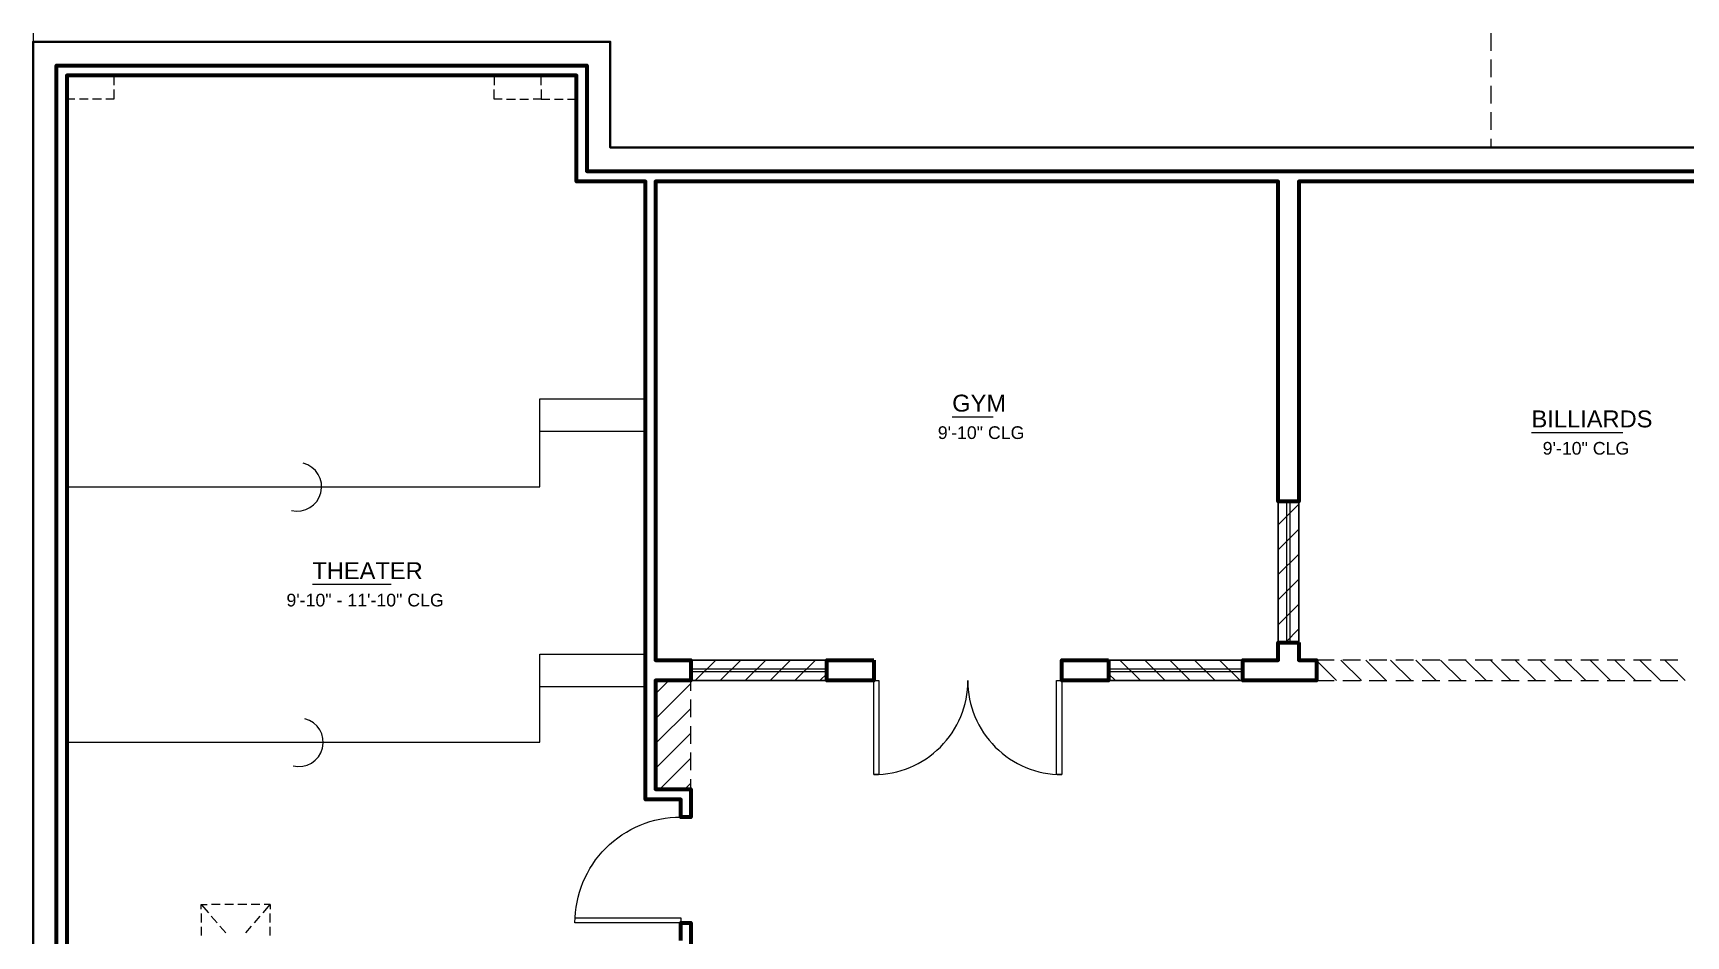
# Model space of a CAD drawing. Extents: x 6 to 1186, y -84 to 3560.
# Drawn here: x 186 to 749, y 831 to 1139 of the extents above; entities that cross this region are included whole.
import ezdxf

# ---------------------------------------------------------------- set-up
doc = ezdxf.new("R2010")
doc.units = 0
doc.header["$LTSCALE"] = 24
doc.header["$MEASUREMENT"] = 0
for name, color, linetype in [('GEC_BKGD', 8, 'Continuous'), ('PDF3_0', 8, 'Continuous'), ('PDF3_00-FP-A-0$A-APPL-EXTNT', 8, 'Continuous'), ('PDF3_00-FP-A-0$A-DRWDW', 8, 'Continuous'), ('PDF3_00-FP-A-0$A-DRWDW-MINR', 8, 'Continuous'), ('PDF3_00-FP-A-0$A-FLR-OVHD', 8, 'Continuous'), ('PDF3_00-FP-A-0$A-INTDSGN', 8, 'Continuous'), ('PDF3_00-FP-A-0$A-SOFFIT', 8, 'Continuous'), ('PDF3_00-FP-A-0$A-SOFFIT-PATT', 8, 'Continuous'), ('PDF3_00-FP-A-0$A-WALL', 8, 'Continuous'), ('PDF3_00-FP-A-0$A-WALL-CONC', 8, 'Continuous'), ('PDF3_00-FP-A-0$A-WALL-PRTHT', 8, 'Continuous'), ('PDF3_A-ANNO-RMNM', 8, 'Continuous'), ('PDF3_Text', 8, 'Continuous')]:
    doc.layers.add(name, color=color, linetype=linetype)
doc.styles.add('PDF Arial', font='arial.ttf')

# ---------------------------------------------------------------- blocks, each defined once
blk = doc.blocks.new('210311_BorsteinRes_CDProgress - Copy2')
at = {"layer": 'PDF3_0', "lineweight": 18}
for points in [[(13.152, 15.425), (13.188, 15.425), (13.188, 14.758), (13.152, 14.758)], [(14.485, 14.758), (14.448, 14.758), (14.448, 15.425), (14.485, 15.425)]]:
    blk.add_lwpolyline(points, close=True, dxfattribs=at)
for points in [[(13.152, 14.759, 0.198737), (13.624, 14.954, 0.199088), (13.819, 15.425)], [(13.818, 15.425, 0.199088), (14.014, 14.954, 0.198737), (14.485, 14.759)]]:
    blk.add_lwpolyline(points, format="xyb", dxfattribs=at)
at = {"layer": 'PDF3_0', "lineweight": 9}
for centre in [(9.063, 16.8), (9.074, 14.988)]:
    blk.add_arc(centre, 0.172, 255.965, 75.965, dxfattribs=at)
at = {"layer": 'PDF3_00-FP-A-0$A-APPL-EXTNT', "lineweight": 9}
for points in [[(8.38, 13.803), (8.38, 13.836), (8.431, 13.777)], [(8.38, 13.836), (8.422, 13.836)], [(8.38, 13.773), (8.38, 13.71)], [(8.452, 13.753), (8.493, 13.706)], [(8.516, 13.836), (8.453, 13.836)], [(8.609, 13.836), (8.547, 13.836)], [(8.703, 13.836), (8.641, 13.836)], [(8.797, 13.836), (8.734, 13.836)], [(8.758, 13.706), (8.798, 13.753)], [(8.819, 13.777), (8.87, 13.836), (8.828, 13.836)], [(8.87, 13.836), (8.87, 13.803)], [(8.87, 13.71), (8.87, 13.773)], [(8.38, 13.678), (8.38, 13.616)], [(8.513, 13.682), (8.554, 13.635)], [(8.697, 13.635), (8.737, 13.682)], [(8.87, 13.616), (8.87, 13.678)]]:
    blk.add_lwpolyline(points, dxfattribs=at)
at = {"layer": 'PDF3_00-FP-A-0$A-DRWDW', "lineweight": 18}
blk.add_lwpolyline([(11.033, 13.743), (11.782, 13.743), (11.782, 13.707), (11.032, 13.707, -0.199068), (11.251, 14.237, -0.198756), (11.782, 14.457)], format="xyb", dxfattribs=at)
at = {"layer": 'PDF3_00-FP-A-0$A-DRWDW-MINR', "lineweight": 9}
for points in [[(16.104, 16.696), (16.104, 15.696), (16.083, 15.696), (16.083, 16.696)], [(12.818, 15.488), (11.854, 15.488), (11.854, 15.508), (12.818, 15.508)], [(14.818, 15.508), (15.771, 15.508), (15.771, 15.488), (14.818, 15.488)]]:
    blk.add_lwpolyline(points, close=True, dxfattribs=at)
at = {"layer": 'PDF3_00-FP-A-0$A-FLR-OVHD', "lineweight": 9}
for points in [[(7.188, 20.019), (7.188, 19.957)], [(17.532, 19.894), (17.532, 20.019)], [(17.532, 19.707), (17.532, 19.832)], [(17.532, 19.519), (17.532, 19.644)], [(17.532, 19.332), (17.532, 19.457)], [(17.532, 19.207), (17.532, 19.269)]]:
    blk.add_lwpolyline(points, dxfattribs=at)
at = {"layer": 'PDF3_00-FP-A-0$A-INTDSGN', "lineweight": 9}
for points in [[(7.761, 19.717), (7.761, 19.649)], [(10.458, 19.717), (10.458, 19.649)], [(10.792, 19.649), (10.792, 19.717)], [(7.761, 19.618), (7.761, 19.55), (7.703, 19.55)], [(10.516, 19.55), (10.458, 19.55), (10.458, 19.618)], [(10.792, 19.618), (10.792, 19.55), (10.735, 19.55)], [(7.484, 19.55), (7.428, 19.55)], [(7.578, 19.55), (7.516, 19.55)], [(7.672, 19.55), (7.609, 19.55)], [(10.547, 19.55), (10.61, 19.55)], [(10.641, 19.55), (10.703, 19.55)], [(10.792, 19.55), (10.854, 19.55)], [(10.886, 19.55), (10.948, 19.55)], [(10.979, 19.55), (11.042, 19.55)]]:
    blk.add_lwpolyline(points, dxfattribs=at)
at = {"layer": 'PDF3_00-FP-A-0$A-SOFFIT', "lineweight": 9}
for points in [[(16.021, 16.696), (16.021, 16.602)], [(16.167, 16.602), (16.167, 16.696)], [(16.021, 16.54), (16.021, 16.415)], [(16.167, 16.415), (16.167, 16.54)], [(16.021, 16.352), (16.021, 16.227)], [(16.167, 16.227), (16.167, 16.352)], [(16.021, 16.165), (16.021, 16.04)], [(16.167, 16.04), (16.167, 16.165)], [(16.021, 15.977), (16.021, 15.852)], [(16.167, 15.852), (16.167, 15.977)], [(16.021, 15.79), (16.021, 15.696)], [(16.167, 15.696), (16.167, 15.79)], [(11.865, 15.571), (11.935, 15.571)], [(11.998, 15.571), (12.123, 15.571)], [(12.185, 15.571), (12.31, 15.571)], [(12.373, 15.571), (12.498, 15.571)], [(12.56, 15.571), (12.685, 15.571)], [(12.748, 15.571), (12.818, 15.571)], [(14.888, 15.571), (14.818, 15.571)], [(15.076, 15.571), (14.951, 15.571)], [(15.263, 15.571), (15.138, 15.571)], [(15.451, 15.571), (15.326, 15.571)], [(15.638, 15.571), (15.513, 15.571)], [(15.771, 15.571), (15.701, 15.571)], [(16.417, 15.571), (16.292, 15.571)], [(16.604, 15.571), (16.479, 15.571)], [(16.792, 15.571), (16.667, 15.571)], [(16.98, 15.571), (16.855, 15.571)], [(17.167, 15.571), (17.042, 15.571)], [(17.355, 15.571), (17.23, 15.571)], [(17.542, 15.571), (17.417, 15.571)], [(17.73, 15.571), (17.605, 15.571)], [(17.917, 15.571), (17.792, 15.571)], [(18.105, 15.571), (17.98, 15.571)], [(18.292, 15.571), (18.167, 15.571)], [(18.48, 15.571), (18.355, 15.571)], [(18.667, 15.571), (18.542, 15.571)], [(18.855, 15.571), (18.73, 15.571)], [(11.854, 15.352), (11.854, 15.425)], [(11.935, 15.425), (11.865, 15.425)], [(12.123, 15.425), (11.998, 15.425)], [(12.31, 15.425), (12.185, 15.425)], [(12.498, 15.425), (12.373, 15.425)], [(12.685, 15.425), (12.56, 15.425)], [(12.818, 15.425), (12.748, 15.425)], [(14.818, 15.425), (14.888, 15.425)], [(14.951, 15.425), (15.076, 15.425)], [(15.138, 15.425), (15.263, 15.425)], [(15.326, 15.425), (15.451, 15.425)], [(15.513, 15.425), (15.638, 15.425)], [(15.701, 15.425), (15.771, 15.425)], [(16.292, 15.425), (16.417, 15.425)], [(16.479, 15.425), (16.604, 15.425)], [(16.667, 15.425), (16.792, 15.425)], [(16.855, 15.425), (16.98, 15.425)], [(17.042, 15.425), (17.167, 15.425)], [(17.23, 15.425), (17.355, 15.425)], [(17.417, 15.425), (17.542, 15.425)], [(17.605, 15.425), (17.73, 15.425)], [(17.792, 15.425), (17.917, 15.425)], [(17.98, 15.425), (18.105, 15.425)], [(18.167, 15.425), (18.292, 15.425)], [(18.355, 15.425), (18.48, 15.425)], [(18.542, 15.425), (18.667, 15.425)], [(18.73, 15.425), (18.855, 15.425)], [(11.854, 15.165), (11.854, 15.29)], [(11.854, 14.977), (11.854, 15.102)], [(11.854, 14.79), (11.854, 14.915)], [(11.854, 14.654), (11.854, 14.727)]]:
    blk.add_lwpolyline(points, dxfattribs=at)
at = {"layer": 'PDF3_00-FP-A-0$A-SOFFIT-PATT', "lineweight": 9}
for points in [[(16.167, 16.676), (16.021, 16.53)], [(16.167, 16.499), (16.021, 16.353)], [(16.167, 16.323), (16.021, 16.177)], [(16.167, 16.145), (16.021, 15.999)], [(16.167, 15.968), (16.021, 15.822)], [(16.167, 15.792), (16.072, 15.696)], [(11.885, 15.425), (12.031, 15.571)], [(12.062, 15.425), (12.208, 15.571)], [(12.239, 15.425), (12.385, 15.571)], [(12.416, 15.425), (12.562, 15.571)], [(12.592, 15.425), (12.738, 15.571)], [(15.043, 15.425), (14.897, 15.571)], [(15.22, 15.425), (15.074, 15.571)], [(15.397, 15.425), (15.252, 15.571)], [(15.574, 15.425), (15.428, 15.571)], [(15.751, 15.425), (15.605, 15.571)], [(16.434, 15.425), (16.292, 15.568)], [(16.611, 15.425), (16.465, 15.571)], [(16.787, 15.425), (16.642, 15.571)], [(16.965, 15.425), (16.818, 15.571)], [(17.142, 15.425), (16.996, 15.571)], [(17.318, 15.425), (17.173, 15.571)], [(17.495, 15.425), (17.349, 15.571)], [(17.672, 15.425), (17.526, 15.571)], [(17.848, 15.425), (17.702, 15.571)], [(18.025, 15.425), (17.879, 15.571)], [(18.202, 15.425), (18.056, 15.571)], [(18.379, 15.425), (18.233, 15.571)], [(18.556, 15.425), (18.41, 15.571)], [(18.732, 15.425), (18.587, 15.571)], [(18.909, 15.425), (18.763, 15.571)], [(11.698, 15.425), (11.604, 15.332)], [(11.854, 15.405), (11.604, 15.155)], [(12.769, 15.425), (12.818, 15.474)], [(14.867, 15.425), (14.818, 15.474)], [(11.854, 15.228), (11.604, 14.978)], [(11.854, 15.052), (11.604, 14.802)], [(11.854, 14.874), (11.634, 14.654)], [(11.854, 14.697), (11.811, 14.654)]]:
    blk.add_lwpolyline(points, dxfattribs=at)
at = {"layer": 'PDF3_00-FP-A-0$A-WALL', "lineweight": 60}
for points in [[(7.354, 11.072), (7.354, 19.79), (11.115, 19.79), (11.115, 19.04), (20.282, 19.04)], [(20.209, 18.967), (16.167, 18.967), (16.167, 16.696), (16.021, 16.696), (16.021, 18.967), (11.604, 18.967), (11.604, 15.571), (11.854, 15.571), (11.854, 15.425), (11.604, 15.425), (11.604, 14.654), (11.854, 14.654), (11.854, 14.457), (11.782, 14.457), (11.782, 14.582), (11.532, 14.582), (11.532, 18.967), (11.042, 18.967), (11.042, 19.717), (7.428, 19.717), (7.428, 13.04)], [(11.782, 13.582), (11.782, 13.707), (11.854, 13.707), (11.854, 13.426)]]:
    blk.add_lwpolyline(points, dxfattribs=at)
for points in [[(16.167, 15.696), (16.167, 15.571), (16.292, 15.571), (16.292, 15.425), (15.771, 15.425), (15.771, 15.571), (16.021, 15.571), (16.021, 15.696)], [(13.152, 15.571), (13.152, 15.425), (12.818, 15.425), (12.818, 15.571)], [(14.818, 15.571), (14.818, 15.425), (14.485, 15.425), (14.485, 15.571)]]:
    blk.add_lwpolyline(points, close=True, dxfattribs=at)
at = {"layer": 'PDF3_00-FP-A-0$A-WALL-CONC', "lineweight": 35}
blk.add_lwpolyline([(20.282, 19.04), (11.115, 19.04), (11.115, 19.79), (7.354, 19.79), (7.354, 11.072), (7.188, 11.072), (7.188, 19.957), (11.282, 19.957), (11.282, 19.207), (20.448, 19.207)], dxfattribs=at)
at = {"layer": 'PDF3_00-FP-A-0$A-WALL-PRTHT', "lineweight": 9}
for points in [[(7.428, 16.8), (10.782, 16.8), (10.782, 17.425), (11.532, 17.425)], [(10.782, 17.196), (11.532, 17.196)], [(7.428, 14.988), (10.782, 14.988), (10.782, 15.613), (11.532, 15.613)], [(10.782, 15.383), (11.532, 15.383)]]:
    blk.add_lwpolyline(points, dxfattribs=at)
at = {"layer": 'PDF3_00-FP-A-0$A-WALL-PRTHT', "lineweight": 25}
for points in [[(16.021, 16.696), (16.167, 16.696), (16.167, 15.696), (16.021, 15.696)], [(12.818, 15.571), (12.818, 15.425), (11.854, 15.425), (11.854, 15.571)], [(15.771, 15.571), (15.771, 15.425), (14.818, 15.425), (14.818, 15.571)]]:
    blk.add_lwpolyline(points, close=True, dxfattribs=at)
at = {"layer": 'PDF3_A-ANNO-RMNM', "lineweight": 18}
for points in [[(13.998, 17.294), (13.708, 17.294)], [(18.465, 17.183), (17.818, 17.183)], [(9.729, 16.106), (9.169, 16.106)]]:
    blk.add_lwpolyline(points, dxfattribs=at)
at = {"layer": 'PDF3_Text', "attachment_point": 7, "style": 'PDF Arial'}
for s, insert, char_height in [('GYM', (13.708, 17.332), 0.1201), ('BILLIARDS', (17.818, 17.22), 0.1201), ('9\'-10" CLG', (13.606, 17.138), 0.0901), ('9\'-10" CLG', (17.897, 17.027), 0.0901), ('THEATER', (9.169, 16.145), 0.1201), ('9\'-10" - 11\'-10" CLG', (8.985, 15.95), 0.09006)]:
    blk.add_mtext(s, dxfattribs=dict(at, insert=insert, char_height=char_height))

msp = doc.modelspace()

# ---------------------------------------------------------------- block references
at = {"layer": 'GEC_BKGD', "xscale": 48, "yscale": 48, "zscale": 48}
msp.add_blockref('210311_BorsteinRes_CDProgress - Copy2', (-158.88, 177.79), dxfattribs=at)

doc.saveas('drawing.dxf')
